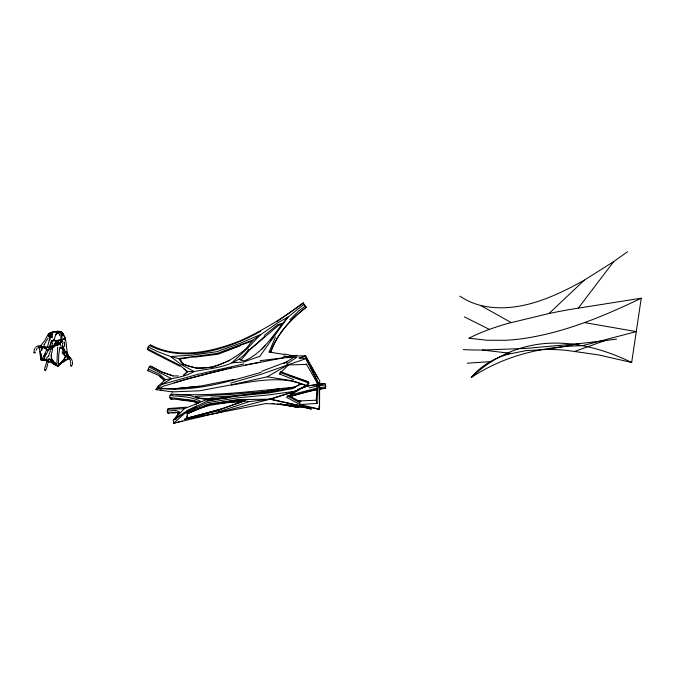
<?xml version="1.0" encoding="UTF-8"?>
<svg xmlns="http://www.w3.org/2000/svg" width="675" height="675" viewBox="0 0 675 675"><rect width="100%" height="100%" fill="white"/><g stroke="black" fill="none" stroke-linecap="round" stroke-linejoin="round"><path stroke-width="1.01" d="M64.808 338.057C63.872 340.073 65.627 339.027 64.496 337.627M49.975 337.66L49.866 335.382M319.68 382.691L319.528 409.202L316.524 408.763M50.279 336.099L50.017 339.82M67.39 353.978L66.682 355.252L67.39 355.202L67.677 354.038M42.204 360.458L41.242 360.104L40.593 354.038M303.185 302.889L303.784 304.518L288.031 317.039L277.113 323.224L252.855 340.141L217.274 353.405L178.715 358.543L182.562 364.011L183.651 364.154L183.634 364.956L180.006 358.965L170.547 356.518L157.655 351.608L148.112 347.001L150.263 344.756C178.132 359.724 212.363 351.793 240.216 340.808C262.592 330.64 283.643 317.773 303.185 302.889L306.214 307.437C290.891 319.089 276.767 333.931 270.388 352.401L269.123 352.029L275.417 337.053M61.957 340.892L61.881 335.593M55.038 331.788L57.983 331.231L60.961 331.552L60.784 342.444L61.72 342.065L62.176 342.799M290.63 376.043L308.095 381.721L308.914 383.147L307.851 384.666L286.512 397.263L299.987 404.553L317.039 403.388L317.883 384.126L306.256 363.901M317.039 403.388L316.254 400.207L317.123 382.666M48.457 336.116L49.503 335.661L49.537 337.711M52.388 337.736L52.102 333.762M57.687 347.077L56.911 363.445M319.604 382.826L319.748 380.81L306.492 358.543M309.074 364.973L306.712 360.366L306.855 358.67M64.775 359.328L61.172 363.31L59.737 364.416L58.835 364.146M51.157 354.805L51.334 358.644M64.513 339.221L64.336 338.192M72.444 364.475L72.529 361.758M70.588 364.416L70.715 361.935L69.938 359.513M52.473 344.377L52.692 342.622M208.153 404.755L187.616 413.404L186.832 418.087L184.182 419.445L265.849 403.54L298.73 405.397L311.327 409.092L291.372 404.654M56.261 364.989L57.206 364.736M43.445 347.591L48.178 349.962L48.33 349.194M49.435 339.896L49.503 335.661M50.507 333.543L51.165 336.488M43.909 344.385L44.28 346.41M508.368 354.181L526.044 350.603L547.552 349.397A244.519 232.453 63.9 0 1 566.165 350.308L598.548 354.89L631.673 362.483L641.25 298.207L568.797 309.656A343.153 123.398 -9.4 0 0 549.028 313.504M187.616 413.404L186.832 418.087L220.193 409.497L245.017 400.68M50.726 333.771L51.173 336.909M172.032 399.237L170.606 398.9L169.661 397.457L170.007 395.499L171.138 394.132C212.76 396.554 254.416 391.171 295.777 387.028M59.864 347.127L58.759 354.696L58.472 363.082M65.618 356.417L65.753 355.953M46.541 360.492L46.929 361.049C46.508 362.964 47.528 360.88 46.541 360.492L45.495 360.382M46.516 368.828L47.765 363.538M41.648 350.333L42.306 347.077L43.698 347.431M42.964 359.927C42.559 359.497 47.672 359.581 49.283 358.898L51.646 360.931M44.651 368.575L46.71 362.036M63.509 354.417L64.074 354.729L64.302 353.793L62.108 347.92L61.282 347.414L60.294 347.929L61.214 348.654L62.134 347.895M41.428 349.439L41.808 347.709M49.283 339.863L47.571 346.697M50.819 349.059L50.819 348.595M46.921 361.884L47.436 360.771M41.479 350.392L42.069 347.836M50.811 333.998L50.735 335.779M52.751 348.967C51.292 353.447 49.908 358.999 54.16 362.509M51.832 340.841L50.22 346.697M169.248 413.648L167.746 413.007L167.231 411.083L167.721 409.151L169.214 408.51L186.376 407.168M63.813 339.567L64.344 338.462L63.838 338.58M34.104 350.696L34.957 348.182M64.074 354.729L63.847 352.291L61.906 347.288M50.532 350.688L48.549 355.927M41.259 350.696L42.306 347.077L40.61 347.077M179.879 366.255L147.774 349.869L148.112 347.001M320.043 389.078L325.519 388.192L325.603 384.885L324.903 383.484L319.199 384.244M43.048 359.513L42.913 360.155L46.583 359.657M53.595 341.137L55.603 335.315L57.881 332.843M49.283 347.161L51.216 341.398M248.864 348.992C237.262 367.107 213.224 367.841 194.138 371.528C185.338 376.642 175.289 378.084 165.4 379.62L164.54 380.557L159.005 375.578L147.707 370.583L149.226 367.065L150.685 366.154L162.143 372.111L173.18 376L178.242 375.882M46.398 350.426L43.968 356.105L45.233 353.565M36.146 350.274L37.218 348.283M59.138 340.883L56.649 343.997M66.926 355.354L66.487 351.489M47.984 350.975L43.816 358.788M270.7 352.392C277.189 333.99 290.95 318.769 306.315 307.1M47.992 338.192L44.449 344.191M64.252 358.762L65.357 356.417M48.507 360.416L49.283 358.898L51.638 361.488M47.199 361.792L47.967 360.492M293.971 379.772L279.374 373.891L280.201 372.507L308.914 383.147L307.117 384.142M172.403 391.905L155.942 389.618L158.49 385.518M155.942 389.618L157.022 388.935L159.578 384.834L165.4 379.62L159.688 374.33L148.222 368.98M61.13 333.728L62.21 334.192L62.142 332.977M51.308 332.353L48.558 333.56L44.854 340.445L40.576 345.794L37.724 346.039L35.64 347.195M48.803 336.209L49.705 334.927M147.58 348.815L180.048 365.411L187.582 371.613L194.138 371.528L181.111 364.458L170.547 356.518L192.4 355.092L216.633 351.734L240.089 343.322L260.677 334.479L247.227 348.553L231.82 362.829L243.548 362.019L259.791 356.324L288.031 317.039C274.404 332.513 264.254 352.552 244.257 360.906L239.549 359.412L240.865 359.48L240.907 360.197L250.045 349.498L264.532 336.538M67.011 356.29L66.606 356.046L59.788 364.171M149.226 367.065L171.551 378.641L161.401 384.564L158.76 388.294L157.022 388.935M44.027 355.995L42.23 358.332M55.375 334.884L56.506 333.323L58.725 332.648L57.299 332.117L56.017 332.556M578.483 307.91L613.727 261.562L627.539 251.758M43.048 359.707L43.833 358.703M57.983 343.381L58.877 342.233M246.291 348.384L252.855 340.141M48.727 355.894L46.178 358.315M58.953 343.263C57.645 344.984 60.893 341.592 60.649 343.491M64.302 353.793L64.159 354.476M174.665 419.15L177.188 416.332M60.843 363.268L62.125 361.884M262.035 349L265.511 345.322M270.371 340.175L273.147 337.238M176.85 416.551L184.267 408.721L206.339 399.71L224.134 397.98M62.303 361.893L58.649 364.255M279.374 373.891L288.495 364.854M289.786 319.781L298.789 310.922L305.1 306.256L306.214 307.437M63.593 361.808L65.956 359.547M52.228 346.562L57.983 342.571L56.852 342.242L54.7 343.583L56.987 342.098M613.727 261.562L584.364 280.125L549.028 313.504L508.123 323.376A103.562 29.801 -11.3 0 0 489.316 329.4M63.442 362.129L67.652 358.611M161.089 387.788L162.523 386.505L185.313 379.595L226.268 368.989M250.147 349.405L278.032 325.797M50.726 334.235L51.435 333.636M69.078 356.678C68.023 357.007 71.753 358.349 69.356 358.104M66.133 354.063L66.884 355.05L67.913 355.025M56.658 343.744L57.805 342.807M264.22 335.492L277.535 324.827L282.53 323.198M61.374 341.972L62.404 341.153L61.13 341.685M53.603 363.757L58.126 366.204L59.172 365.386M49.553 334.749L51.604 333.72L52.701 334.311M49.123 334.277L51.258 333.231L52.405 334.26M65.45 360.382L68.867 358.543L67.348 358.94M303.075 303.218L276.742 321.781M59.56 364.812L61.096 363.69M246.291 348.494C229.517 362.939 205.377 374.313 183.651 364.154M50.549 349.312L52.135 348.199M195.767 404.452L200.374 401.254C191.101 396.36 180.2 396.596 170.007 395.499M54.143 346.823L49.958 349.574L47.621 349.954M53.966 345.912L55.375 344.942M59.189 364.382L60.767 363.302M307.851 384.666L295.346 391.213L270.127 399.17L218.329 412.636L173.652 423.242L173.315 420.289L182.216 414.467M56.084 344.208L52.211 346.638M286.588 364.061L296.983 357.117L283.762 357.801L260.204 360.669M290.25 394.158L292.005 393.002M56.658 333.526L58.953 332.707M60.472 343.786L56.81 345.381M292.579 358.113L286.487 361.918L261.605 371.351M56.506 345.161L48.549 349.819L48.575 350.325M290.031 396.309L293.465 394.166L316.499 388.311M290.174 397.229L292.722 395.651L317.005 389.492M61.383 333.982L61.898 333.619L62.21 334.192M58.227 365.082L57.772 365.361L58.126 366.204L55.789 365.302L49.899 361.53M48.76 348.368L56.489 343.837M172.091 391.897L199.403 390.817L231.12 384.877L267.249 376.802L287.736 364.939L306.138 358.585L318.98 384.32L319.528 409.202L299.624 405.759L270.127 399.17L238.174 399.6L208.263 404.198L186.545 413.539M584.364 280.125C553.272 297.498 516.974 314.044 480.634 305.454A70.031 68.302 -26.5 0 1 459.903 296.182M51.292 347.861L59.982 342.824L59.788 343.567M296.527 386.353L301.008 383.957M53.89 345.473L48.819 347.65M56.295 333.011L58.48 332.505L57.299 332.117M283.922 363.589L287.584 361.716M301.252 383.67L294.224 387.197L269.08 392.116L237.997 395.339L207.596 400.68M260.778 331.282C227.846 349.304 184.95 363.521 149.243 345.398M186.671 410.83L196.627 405.979M641.25 298.207C603.813 316.229 564.806 332.463 523.446 338.546A108.776 47.132 -16.3 0 1 505.364 340.284L486.937 340.251L469.1 338.217M505.415 354.004C492.843 359.851 481.385 367.942 471.31 377.443A168.742 155.959 -15.2 0 1 495.627 364.002C522.813 351.591 552.774 346.148 582.542 345.693L636.272 331.611L584.499 322.582M54.034 345.305L48.803 347.355L45.048 346.942M194.206 407.945L196.113 407.042M48.549 349.819L51.73 348.342M188.131 413.218L197.952 408.797M54.219 345.254L48.76 347.296L46.465 347.338M50.777 332.741L54.658 331.661M49.984 336.218L49.191 335.863L49.503 337.559M59.501 363.994L61.121 363.302M187.372 413.707L208.828 404.798L237.954 399.963L249.455 401.566L270.127 399.17L297.093 390.58M48.246 335.964L49.241 336.184M229.837 360.433L212.912 367.158L196.746 368.398L182.562 364.011M299.886 358.163L305.64 355.894L317.976 378.405M240.351 345.684L218.008 354.232L194.653 357.151M225.028 351L240.216 345.355M302.754 387.838L308.374 385.746L317.258 384.505M56.928 345.237L59.872 344.166L61.239 346.309M241.161 345.001L251.961 341.103M575.193 351.236L604.893 340.622L616.537 339.128M324.169 383.746L324.903 383.484M199.007 415.378L220.927 409.109L245.135 400.621M297.557 389.374L308.374 385.746L304.526 386.134M61.72 333.467L62.429 333.973M40.129 351.228L41.242 360.104L42.584 359.91M218.455 411.851L249.455 401.566M52.135 332.395L57.797 331.206M299.616 357.834L305.64 355.894L305.91 358.762M39.04 347.38L38.019 347.321L39.715 347.777M174.251 382.852C210.018 371.571 246.983 364.787 283.762 357.801M206.786 405.186L208.659 404.629M230.656 383.147L261.546 374.152L287.736 364.939L306.678 364.424M289.575 388.598L295.625 386.834M291.414 396.191L308.298 391.281L317.166 389.534M198.956 408.51L210.001 405.321L225.821 402.815L242.46 401.524M194.029 416.804L197.016 415.952M51.908 340.605L52.068 341.373M261.107 372.347C227.981 381.814 193.573 392.285 158.76 388.294L174.378 388.741L199.581 386.235M187.608 418.238L220.927 409.109M278.657 325.342L282.099 324.439M270.321 391.129L279.146 388.825L250.231 394.478M161.401 384.564L197.328 374.456L243.869 363.926M182.36 421.031L173.652 423.242L184.984 413.184L207.428 402.68L237.845 397.811L268.954 394.9L295.346 391.213M185.979 418.601L219.265 410.586M51.418 333.501L50.406 333.712L51.823 333.838M58.058 340.546L59.51 340.208M60.902 339.922L62.134 339.635M228.234 368.533L231.179 367.841M57.873 332.682L60.1 332.539M61.881 339.719L62.893 339.491M50.034 333.18L51.258 333.231M234.073 379.418L199.792 386.235L174.69 388.758M309.26 387.838L318.052 385.965M55.072 341.002L61.973 339.618M56.852 342.242L55.367 342.191L57.594 342.832M61.417 333.847L62.193 335.669M303.277 406.578L298.308 407.523L280.041 403.996M245.422 364.93L260.381 362.163M293.532 388.403L268.65 393.019L237.583 395.947L206.997 401.186L184.03 412.619L173.315 420.289L179.736 411.91L175.576 410.417L167.231 411.083M547.552 349.397L579.26 343.634L604.893 340.622M209.081 404.359L211.132 403.988M213.182 403.616L215.224 403.245M56.582 331.687L60.733 331.552M209.588 404.359L211.587 404.03M213.578 403.692L215.57 403.363M217.561 403.034L219.552 402.705M221.543 402.368L223.543 402.038M59.282 340.166L55.207 340.673M179.879 359.041L189.751 357.463M191.725 357.142L194.687 356.67M231.356 385.096C255.766 380.987 282.352 375.241 306.011 385.501L292.292 380.801L267.249 376.802M51.562 332.243L52.945 332.058M319.41 387.695L325.915 386.826M319.899 388.952L325.519 388.192M319.41 384.379L323.215 383.873M319.967 385.636L325.603 384.885M317.512 384.632L305.843 386.159M225.18 397.879L228.192 397.507M225.475 397.887L227.475 397.642M289.642 356.29L296.924 355.396L290.031 355.641M287.643 388.412L289.617 388.176M292.587 387.83L294.562 387.593M217.957 403.608L226.024 402.68M51.654 340.597L52.127 340.546M579.26 343.634L526.002 348.401L482.439 350.038A61.982 7.315 -2.3 0 1 463.345 349.599M167.746 413.007L175.88 412.206L178.748 413.193M57.999 331.737L60.539 331.779M239.726 395.567L210.878 397.229M243.768 395.212L245.793 395.035M228.082 402.502L234.259 401.962M236.317 401.785L241.456 401.33M246.459 392.546L248.56 392.369M225.534 401.709L242.274 400.326M268.304 391.289L233.575 394.175L195.742 396.402L196.619 398.107M467.243 363.218L490.337 361.614A72.309 69.728 45.3 0 0 471.268 377.409M306.239 391.416L308.298 391.281L306.433 391.348M205.58 399.212L213.891 398.723M223.493 398.014L209.655 398.858L197.589 397.955L195.742 396.402M191.843 400.596L170.606 398.9M215.359 394.521L217.418 394.419M228.732 393.846L230.791 393.744M217.046 398.571L223.358 398.258M167.721 409.151L184.267 408.721M316.254 400.207L298.932 400.984L300.966 401.279M171.779 412.948L175.922 412.754M38.931 346.613C40.34 346.098 42.5 346.882 38.669 346.393L40.416 346.773M42.626 359.049L44.373 358.99M64.733 355.033L65.627 356.594L67.061 356.704M290.267 355.86L305.64 355.894M67.956 356.712L64.336 355.632M44.01 360.197L46.685 360.366M189.928 395.212L176.656 394.791M57.831 340.597L54.177 340.318M39.15 346.832L40.618 346.891M55.367 342.191L56.641 342.259L55.721 342.613M191.675 400.823L189.776 400.714L197.269 402.393M42.677 360.357L43.419 360.408M169.661 397.457L194.586 400.553L199.26 402.435M65.61 356.577L66.285 356.636M55.198 341.786L57.173 342.664M160.034 389.821L162.068 390.023M272.067 403.363L274.084 403.582M294.975 357.362L283.804 356.138L286.791 356.687M299.033 357.809L306.138 358.585L306.712 360.366M177.879 399.473L195.691 401.979L198.526 403.127M482.439 350.038L511.228 353.396M51.899 340.318L52.372 340.377M297.532 405.987L308.534 407.599M277.163 404.055L297.726 407.194L280.15 403.945M269.123 352.029L283.93 354.4M68.799 357.252L69.77 357.311L66.791 356.248M290.081 376.085L294.199 376.827L308.095 381.721M288.79 357.058L291.777 357.607M58.725 332.648L57.459 332.412L57.814 332.775M57.24 331.805L59.122 332.716M284.47 354.071L293.482 355.902M175.23 419.158L176.167 419.352M206.339 399.71L196.172 397.541L188.89 395.01M270.127 399.17L297.709 405.169M57.696 340.985L54.278 340.293M171.138 394.132L172.564 394.478M147.707 370.583L148.179 370.71M69.424 358.914C64.851 356.83 72.681 360.88 67.981 357.674M56.413 340.951L53.494 339.787M66.884 355.05L67.39 355.202M45.217 347.127L46.71 347.583M177.441 412.999L179.39 413.623M47.301 349.414L48.161 349.701M172.986 375.857L161.781 372.009L150.213 366.027M40.694 345.988L44.221 347.279M280.471 371.537L294.199 376.827M40.863 346.258L44.263 347.625M55.468 365.065L58.126 366.204M41.065 346.52L42.618 347.186M40.576 345.794L42.356 346.587M68.082 358.223L69.213 358.729M631.673 362.483C599.29 346.672 561.693 337.643 526.028 346.688A90.804 70.951 -20.5 0 0 505.415 354.004M464.442 316.904L489.341 329.408A81.245 22.958 -11.6 0 0 469.057 338.217M54.717 363.31L56.27 364.095M46.094 349.194L47.343 349.844M55.173 364.66L56.422 365.327M288.217 395.246L299.523 401.363L299.987 404.553L319.528 409.202L318.853 406.477M55.966 365.133L51.773 362.635M287.229 395.736L299.911 402.756M480.634 305.454L511.093 322.54M52.312 360.982L56.312 363.977L54.27 362.661L51.443 358.864M44.972 348.131L46.204 348.84M54.152 362.762L56.32 364.011M160.169 388.176L160.65 388.471M67.61 355.269L66.293 353.835L62.783 346.233M60.961 331.552L62.716 333.163M54.27 362.661L56.194 364.053L54.287 362.593L51.587 358.771M65.551 356.096L66.395 356.712M67.787 355.472L65.332 351.692M57.324 342.832L56.295 341.896M66.606 356.046L68.048 357.202M53.536 339.998L54.321 340.639M184.064 369.014L187 371.672M159.798 376.135L164.076 380.025M61.552 332.277L63.172 334.066M58.354 332.286L59.088 332.986M56.27 341.592L57.637 344.14M48.558 333.56L49.115 334.167M303.784 304.518L305.1 306.256M48.954 335.88L49.317 336.361M62.682 334.159L63.383 335.104M50.465 335.914L51.19 336.935M62.944 334.049L64.943 337.306M50.743 335.922L51.443 336.96M62.606 333.062L63.855 335.171M51.646 337.179L50.422 335.07M64.091 336.133C67.373 342.259 65.661 349.734 68.487 356.113L70.824 358.248L72.208 360.644M51.629 340.445L52.068 341.28M48.127 361.91L48.246 362.517L49.056 361.361M310.019 366.812L318.98 384.32M63.863 349.422L64.707 351.11M58.303 363.218L58.809 364.348M63.982 349.642L62.446 345.262M40.947 357.252L40.348 353.843M63.982 341.727L64.597 344.866L64.387 342.757M41.065 357.235L40.534 353.911M62.463 345.718L62.902 347.237M62.083 351.667L62.724 353.928M66.175 351.624L66.85 354.291M41.175 357.421L40.584 353.97M64.96 337.778L65.492 340.411M63.99 352.586L64.395 354.426M41.006 356.383L41.403 358.223M64.083 338.487L64.218 339.145M61.737 334.403L61.99 335.703M62.598 343.263L62.699 344.427M40.804 356.864L41.242 360.104M65.062 339.061L65.239 340.504M39.479 348.241L40.483 356.94M40.778 354.097L40.922 356.079L40.922 353.211M64.555 344.655L64.665 346.646M41.335 357.843L41.386 358.746L40.728 354.054M49.545 333.298L49.579 334.066M59.417 334.142L59.468 335.585M490.312 361.572A90.366 87.008 47.6 0 1 508.385 354.223M33.809 352.088C34.729 354.746 36.855 350.84 33.809 352.088M44.457 369.714C45.352 372.262 47.436 368.499 44.457 369.714M70.436 365.453C71.263 368.01 73.432 364.23 70.436 365.453M183.423 375.41L187.582 371.613L183.423 375.41M49.039 361.817L50.186 361.775L49.039 361.817M39.758 348.95L38.762 347.456L39.758 348.95"/></g></svg>
